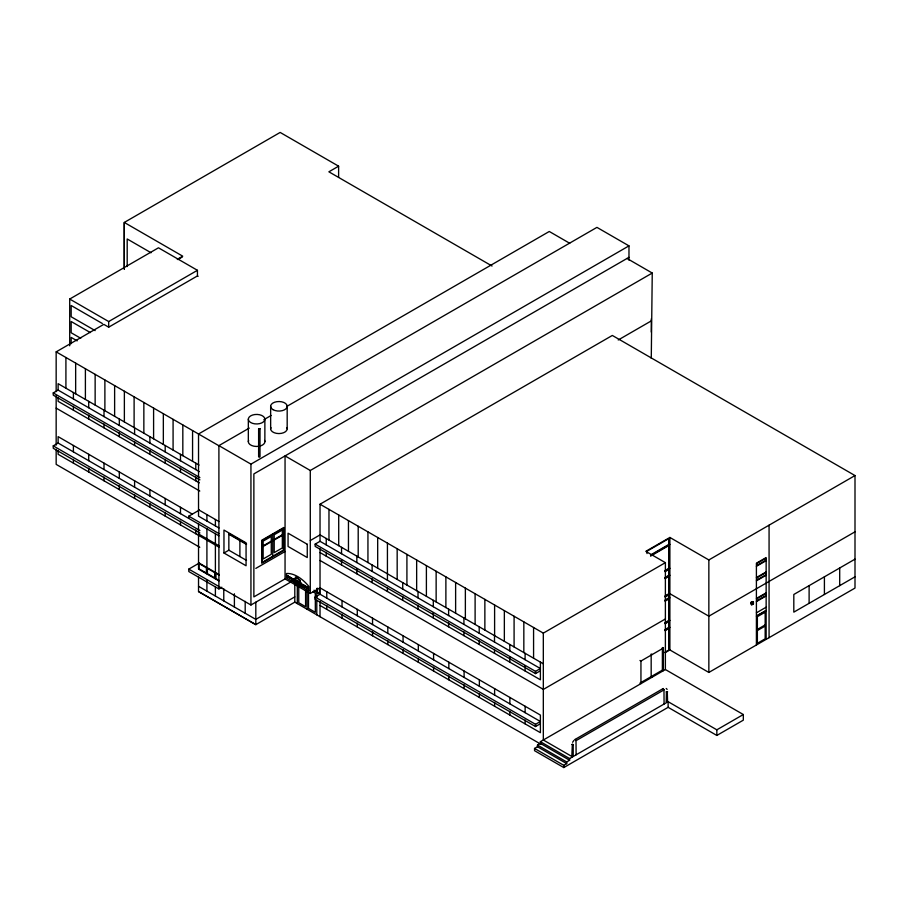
<?xml version="1.0" encoding="UTF-8"?>
<svg xmlns="http://www.w3.org/2000/svg" width="900" height="900" viewBox="0 0 900 900"><rect width="100%" height="100%" fill="white"/><g stroke="black" fill="none" stroke-linecap="round" stroke-linejoin="round"><path stroke-width="1.35" d="M124.29 269.089L124.29 222.446L280.159 132.435L338.614 166.185L338.614 177.165M651.274 332.066L651.296 318.848M299.183 584.438C297.394 583.661 299.576 584.786 298.688 584.28M298.316 578.306L298.451 578.801A1.181 0.686 60 0 1 298.553 579.173M302.209 585.315C303.12 583.504 301.466 585.945 301.241 583.65M293.974 580.939L293.108 580.567L293.377 581.648L292.905 580.309M296.449 582.188L296.055 583.054L297.225 583.087M302.771 587.059L302.591 586.035L303.142 586.26M300.848 585.855L299.621 585.236L299.621 584.201L299.756 585.191L301.016 585.18L300.577 585.664M292.95 580.849L293.332 580.421M297.281 581.873L297.799 582.143M288.484 576.337L288.72 577.44L288.259 576.202M298.35 583.526C298.114 583.684 297.866 585.27 298.541 583.414L297.855 584.1M292.399 581.074L292.579 579.96M297.664 582.671L297.686 582.03M295.38 579.746C295.988 575.977 300.465 580.039 299.959 582.39M290.126 578.329L290.239 577.26L288.968 576.619L288.968 577.654C290.194 578.678 290.205 576.337 289.485 577.845M290.295 577.575L291.218 577.867L290.452 577.429M295.931 581.119C298.08 582.952 292.793 577.238 295.256 581.175M287.46 576.788C287.572 573.413 286.132 577.732 287.179 575.618L287.325 576.709C290.126 578.126 287.921 575.595 288.787 577.204M302.501 584.325L301.838 584.663L302.377 585.124M292.567 581.175L292.466 580.309M298.08 583.144L298.091 583.988L298.35 583.47M293.805 581.659C292.286 579.679 294.581 583.076 293.985 580.781M297.608 581.546C297.202 581.996 296.764 581.411 297.63 582.255M258.626 428.738L260.01 428.738L260.01 456.863L259.324 457.267L258.626 456.863L258.626 428.738L260.01 428.738M571.826 756.315L573.21 756.315L571.826 756.315L572.344 744.21L573.21 744.615L573.21 756.315M667.283 691.571L667.597 701.798L666.45 701.415M666.248 701.696L666.45 691.627M667.631 691.909L666.248 691.898M292.68 579.791L292.939 578.756L292.635 579.555C292.433 576.788 292.59 581.434 292.984 579.015M573.21 744.615L571.826 744.502M292.804 578.835L293.13 580.05L293.276 579.105M297.371 578.295L297.664 577.305L297.956 578.644M300.173 584.123C301.354 584.077 298.676 582.255 300.308 584.044M304.346 585.686L304.459 586.597L304.481 585.607M296.19 582.975L295.886 582.514M286.774 576.225L287.257 575.471M292.061 579.274L291.442 578.048L291.915 579.352M293.535 580.129L293.94 579.521L294.221 580.68L293.94 579.521M307.204 587.79L307.642 588.431C309.532 590.085 305.404 585.293 307.924 588.431M307.496 587.351L306.945 588.038M291.454 578.633L291.589 577.969M293.647 580.196L293.884 579.296L294.086 580.601M300.15 580.916L299.981 581.186A1.181 0.686 60 0 1 299.869 581.456L299.869 581.456M302.512 585.18L301.871 585.045M572.602 742.275L573.919 740.408M296.168 577.181L296.224 577.778M289.98 577.631L290.43 578.329M293.119 580.702L293.805 580.837M299.475 580.534L300.037 579.87L299.081 579.847M295.988 582.053L296.64 583.504L297.225 583.2M299.801 580.826L300.285 580.984M575.111 739.406L575.831 740.576L575.212 739.373L663.165 688.556L663.817 689.783L663.165 688.556M301.5 584.055L301.77 584.876L301.219 584.291M301.601 584.19L301.624 584.955M69.705 345.803L69.705 299.048L158.468 247.804L197.438 270.304L197.438 275.929L108.686 327.173L103.815 324.36L56.16 351.866L56.16 391.657M177.311 259.312L182.734 256.185L124.267 222.435L124.267 269.077M338.614 166.185L328.871 171.81L492.053 266.017M177.862 259.56L182.239 257.029M69.705 299.048L108.686 321.548L197.438 270.304M199.89 479.824L53.246 395.156L53.246 392.906L58.117 390.094L199.316 471.623M199.89 532.935L53.246 448.279L53.246 445.86L58.117 443.048L218.903 535.804M221.828 587.239L218.903 588.926L218.903 445.624L249.289 428.085M263.88 419.659L271.17 415.451M286.976 406.327L596.936 227.374L628.976 245.869L628.976 260.156M218.903 445.624L250.942 464.13L628.976 245.869M628.976 257.344L253.868 473.918L253.868 596.903L285.053 578.903L310.286 593.471L320.029 587.846L540.394 715.072L540.394 732.69L320.029 605.464M188.786 518.423L188.786 516.173L199.417 510.03M285.053 578.903L285.053 455.918L310.286 470.486L652.252 273.049L651.274 358.346M218.903 588.926L188.786 571.534L188.786 569.115L199.417 562.972M223.965 553.005L246.071 565.762L246.071 542.835L223.965 530.066L223.965 553.005L228.847 550.192L246.521 560.408M540.394 670.793L535.523 673.605L315.157 546.379L315.157 544.129L535.523 671.355L540.394 668.543L320.029 541.316L320.029 504.214L612.326 335.452L855 475.56L855 588.071L708.851 672.446L669.881 649.946L665.066 652.725M618.232 339.986L651.274 320.906M255.814 568.395L285.053 551.52M310.286 540.529L320.029 534.892L543.319 663.817M315.157 544.129L320.029 541.316M287.719 575.899L287.595 576.855L287.865 575.82M288.72 576.574L288.765 577.215L287.471 576.619M288.968 576.619L289.901 578.025M289.238 576.72L289.755 578.104M290.632 578.61L290.767 577.609L290.756 578.678M292.556 579.724L292.466 578.475L292.826 579.712M294.007 579.375L294.086 580.05M188.786 569.115L250.942 605.002L291.251 581.738M294.986 581.76L294.986 582.548L294.199 582.097L294.199 581.074L294.84 581.276M294.559 580.883L294.705 579.881L294.694 580.95M295.402 580.275L295.931 581.67L295.144 580.028M295.627 580.466L296.595 581.895M295.02 582.401L294.784 581.681M294.874 581.456C296.201 582.525 295.673 583.121 294.998 581.524L294.199 581.074M295.661 581.4L296.066 580.725M297.36 581.456L297.405 582.379M296.179 582.289L297.281 582.795L296.46 582.39M298.226 581.962L299.149 583.369L298.226 582.998L298.226 581.962L299.16 582.345L299.576 583.774L299.025 582.424M298.226 582.998L298.868 582.176L299.036 583.301M299.61 583.403L299.723 582.66L299.576 583.774M299.846 582.896L300.116 583.898L300.881 583.335L300.971 584.584M298.935 584.46L299.081 583.717L299.272 585.023M299.407 583.909L299.396 585.101M300.881 583.335L300.611 584.381M300.285 585.607L300.285 584.584L300.938 584.831M299.621 585.236L300.15 585.428M300.409 584.764L301.027 585.394M300.15 585.54L300.791 585.63M301.207 586.148C301.185 584.1 301.826 587.16 301.669 585.619M301.702 585.236C302.861 588.442 301.984 583.762 301.669 586.418M302.715 584.561L303.536 585.9L302.974 584.55M302.816 584.854L302.715 585.585M303.424 585.607C302.974 583.279 303.964 587.88 303.874 585.259L304.234 586.238M303.401 584.955L303.277 585.911M303.941 585.101L303.739 586.181M302.861 586.159L303.098 586.98L302.704 586.429M304.954 585.799L305.471 587.183L304.695 586.732L304.83 585.619L305.606 587.092L305.471 586.384M303.019 587.081L302.996 587.194M305.19 585.99L305.606 587.092M305.933 587.216C304.267 585.664 308.216 587.857 306.045 586.474M306.608 586.913L306.484 587.768M305.921 587.441L306.18 586.395M307.575 587.194L308.171 588.465M307.912 588.589L308.171 587.543L308.036 588.555M307.688 588.004L307.091 587.947M294.795 596.88L255.814 619.38L198.529 586.305M540.889 744.232L294.795 602.145L255.814 624.645L198.529 591.57L198.529 576.9M540.394 723.735L535.523 726.548L315.157 599.321L315.157 597.071L320.029 594.259L320.029 548.707M855 475.56L708.851 559.946L669.881 537.446L645.795 551.351L665.381 562.658L665.381 669.533L540.394 741.69L540.394 743.377L569.621 760.252L569.621 758.565L668.126 701.696L716.839 729.821L743.321 714.533L743.321 720.158L716.839 735.446L668.126 707.321L563.783 767.565L534.544 750.69L534.544 748.44L537.469 746.752L566.696 763.627L566.696 761.94L537.469 745.065L537.469 746.752M650.61 554.962L668.678 544.523L668.678 538.695L646.999 551.216L646.999 553.545M650.61 555.525L669.881 544.399M650.61 556.087L668.678 545.648L668.678 568.44L665.066 570.533M320.029 504.214L543.319 633.127L665.381 562.658M665.066 571.095L669.881 568.316M665.066 571.658L668.678 569.565L668.678 575.392L665.066 577.485M665.066 578.048L669.881 575.269M665.066 578.61L668.678 576.518L668.678 593.831L665.066 595.913M665.066 596.475L669.881 593.696L708.851 616.196L855 531.821M665.066 597.038L668.678 594.956L668.678 597.971L665.066 600.053M665.066 600.615L669.881 597.836M665.066 601.178L668.678 599.096L668.678 620.539L665.066 622.62M756.405 566.303L766.148 560.678M665.438 618.941L543.375 689.411L320.029 560.464M665.066 623.183L669.881 620.404M665.066 623.745L668.678 621.664L668.678 627.491L665.066 629.572M665.066 630.135L669.881 627.356M756.405 577.553L766.148 571.928M665.066 630.697L668.678 628.616L668.678 650.081L665.066 652.163M756.405 580.837L766.148 575.212M640.946 661.028L663.356 648.09L663.356 670.702L662.377 670.14L639.967 683.077L640.946 683.64L640.946 661.028L639.967 660.465M315.157 597.071L535.523 724.298L540.394 721.485L314.629 591.097M756.405 598.455L766.148 592.83M752.197 602.393L751.466 601.965L750.791 603.146M751.028 602.505L752.681 601.549L753.413 601.965L753.413 603.877L751.759 604.834L751.028 604.418L751.028 602.505L751.759 602.921L753.413 601.965M756.405 601.582L766.148 595.957M756.405 612.832L766.148 607.207M855 559.159L793.811 594.484L793.811 612.146L855 576.821M537.469 745.065L540.394 743.377M757.373 629.426L765.169 624.926M757.373 630.551L765.169 626.051M566.696 761.94L569.621 760.252M534.544 748.44L563.783 765.315L566.696 763.627M297.416 581.411L297.416 582.03M298.418 578.239L298.147 578.565M295.402 579.51L294.401 579.184L300.926 582.952L299.925 582.12M297.281 581.389L297.293 582.322M295.245 579.127L294.829 578.587M569.722 243.281L549.281 231.48L198.529 433.991L198.529 516.173L218.993 527.985M197.438 275.929L198.124 276.322M151.054 252.754L127.192 238.972L127.192 266.569M752.681 603.461L753.413 603.877M102.353 323.516L71.168 305.516L71.168 316.766L95.153 330.615M663.356 648.09L662.377 647.528L662.377 670.14M652.151 654.559L651.173 653.996L651.173 676.609L652.151 677.171M90.36 332.584L71.168 321.514L71.168 332.764L80.741 338.287M665.381 669.533L743.321 714.533M77.164 340.875L71.168 337.421L71.168 343.665M56.16 351.866L218.97 445.793M199.046 465.053L58.117 383.681L58.117 390.094M53.246 392.906L199.89 477.574M199.316 482.873L58.117 401.344L58.117 397.485M320.029 552.566L540.394 679.793L540.394 662.13M56.16 408.127L199.778 491.04M198.529 509.76L218.993 521.561M246.521 543.881L228.847 533.666L228.847 550.192M228.847 534.229L246.521 544.444M192.251 514.08L58.117 436.635L58.117 443.048M188.786 516.173L218.903 533.554M313.988 590.209L316.305 591.548M304.605 585.484L304.054 586.125L303.806 585.18M304.695 585.697L305.629 586.08M295.267 581.13L296.066 581.591M295.144 581.445L294.986 582.548M300.285 584.584L300.848 584.876M313.054 591.874L315.326 593.19L315.326 612.315L308.509 608.377L308.509 591.986M297.968 583.999L297.968 583.189M295.121 582.469L294.345 580.984M297.304 583.729L296.786 582.401M53.246 445.86L199.89 530.516M198.529 533.97L218.993 545.783M218.993 547.132L58.117 454.298L58.117 450.506M572.546 756.877L543.319 740.002L543.319 633.127M540.394 741.69L569.621 758.565M199.778 547.29L56.16 464.377L56.16 449.28M198.529 562.702L218.993 574.515M219.06 575.111L215.888 573.289L215.888 578.576L219.06 580.399M218.993 580.928L198.529 569.115L198.529 523.597M627.03 258.469L652.252 273.049M198.529 591.57L255.814 624.679L255.814 602.19M294.93 578.745L295.245 578.824A1.181 0.686 60 0 1 295.571 578.846M301.545 583.751L300.971 583.549L301.095 584.651M666.202 688.455L667.125 689.389M303.289 586.305L302.603 586.181L302.816 586.901M296.19 580.804L296.449 581.974M296.246 578.205L295.29 577.125L295.853 578.441M296.741 578.07L296.775 578.149A1.181 0.686 60 0 0 296.505 577.778L296.156 577.339M293.062 578.824L293.141 579.904M298.541 584.066L299.002 584.595L299.081 583.717M664.087 704.025L663.975 689.895L576.011 740.678L576.113 754.819M839.7 567.99L839.7 585.653M824.411 576.821L824.411 594.484M809.111 585.653L809.111 603.315M769.072 525.173L769.072 637.684M766.148 639.371L766.148 557.55L756.405 563.175L756.405 644.996M751.759 602.921L751.759 604.834M751.466 601.965L751.466 602.752M716.839 729.821L716.839 735.446M708.851 559.946L708.851 672.446M669.881 537.446L669.881 649.946M668.126 701.696L668.126 707.321M563.783 765.315L563.783 767.565M535.523 671.355L535.523 673.605M535.523 724.298L535.523 726.548M533.576 627.502L533.576 658.192M525.139 706.264L525.139 712.676M525.139 720.045L525.139 723.881M525.094 653.299L525.094 659.711M525.094 665.82L525.094 670.961M523.834 621.877L523.834 652.567M514.091 616.252L514.091 646.942M509.805 644.467L509.805 650.88M509.805 656.977L509.805 662.13M509.873 697.455L509.873 703.867M509.873 711.236L509.873 715.072M504.349 610.627L504.349 641.317M494.606 605.002L494.606 635.692M494.618 688.646L494.618 695.059M494.618 702.428L494.618 706.264M494.505 635.636L494.505 642.049M494.505 649.44L494.505 653.299M484.864 599.377L484.864 630.067M479.205 626.805L479.205 633.217M479.205 640.609L479.205 644.467M479.363 679.837L479.363 686.25M479.363 693.619L479.363 697.455M475.11 593.752L475.11 624.442M465.368 588.127L465.368 618.817M464.096 671.029L464.096 677.441M464.096 684.81L464.096 688.646M463.916 617.974L463.916 624.386M463.916 631.778L463.916 635.636M455.625 582.502L455.625 613.192M448.841 662.22L448.841 668.633M448.841 676.001L448.841 679.837M448.616 609.143L448.616 615.555M448.616 622.946L448.616 626.805M445.882 576.877L445.882 607.567M436.14 571.252L436.14 601.931M433.586 653.411L433.586 659.824M433.586 667.181L433.586 671.029M433.316 600.3L433.316 606.724M433.316 612.821L433.316 617.974M426.397 565.627L426.397 596.306M418.32 644.591L418.32 651.004M418.32 658.373L418.32 662.22M418.016 591.469L418.016 597.881M418.016 605.284L418.016 609.143M416.655 560.002L416.655 590.681M406.912 554.377L406.912 585.056M403.065 635.783L403.065 642.195M403.065 649.564L403.065 653.411M402.728 582.637L402.728 589.05M402.728 596.452L402.728 600.311M397.17 548.752L397.17 579.431M387.81 626.974L387.81 633.386M387.81 640.755L387.81 644.591M387.428 543.127L387.428 580.219M387.428 587.621L387.428 591.469M377.685 537.502L377.685 568.181M372.544 618.165L372.544 624.577M372.544 631.946L372.544 635.783M372.127 564.975L372.127 571.387M372.127 578.79L372.127 582.637M367.942 531.877L367.942 562.556M358.2 526.252L358.2 556.931M357.289 609.356L357.289 615.769M357.289 623.137L357.289 626.974M356.839 556.144L356.839 562.556M356.839 568.665L356.839 573.806M348.457 520.627L348.457 551.306M342.034 600.548L342.034 606.96M342.034 614.329L342.034 618.165M341.539 547.312L341.539 553.725M341.539 559.834L341.539 564.975M338.715 515.002L338.715 545.681M328.973 509.377L328.973 540.056M326.767 591.739L326.767 598.151M326.767 605.52L326.767 609.356M326.239 538.481L326.239 544.894M326.239 552.296L326.239 556.144M320.029 601.627L320.029 616.714M319.545 588.127L319.545 593.415L317.284 592.11L317.284 588.139M316.789 588.521L316.789 597.645M316.789 600.289L316.789 614.846M310.286 470.486L310.286 593.471M307.046 590.692L307.046 609.221M305.584 590.299L305.584 606.69L298.766 602.752L298.766 586.361M302.276 585.574L302.243 586.744M301.354 585.034L301.331 586.215M300.757 583.268L300.746 584.449M300.555 584.685L300.555 585.495M300.42 584.494L300.409 585.574M299.036 582.266L299.002 583.447M297.844 583.009L297.697 584.123M297.304 585.349L297.304 603.596M294.795 583.661L294.795 602.179M287.179 406.305L287.179 428.805M282.33 534.78L282.33 530.055L274.207 534.746L274.207 539.471M282.33 535.342L282.33 547.931L274.207 552.623L274.207 540.034M272.745 534.465L272.745 540.315M272.745 540.877L272.745 556.279M271.282 541.159L271.282 536.434L263.149 541.125L263.149 545.85M271.282 541.721L271.282 554.31L263.149 559.001L263.149 546.413M270.653 406.305L270.653 428.805M264.87 419.186A8.269 4.77 0 0 1 252.472 423.326A8.269 4.77 0 0 1 252.472 415.058A8.269 4.77 0 0 1 264.87 419.186L264.87 441.686M250.942 464.13L250.942 605.002M248.333 419.186L248.333 441.686M245.194 601.346L245.194 613.249M239.895 540.608L239.895 556.571M234.394 593.786L234.394 607.016M223.774 588.791L223.774 600.885M215.393 519.491L215.393 525.904M215.393 533.34L215.393 578.857M215.393 586.643L215.393 596.048M206.91 514.597L206.91 521.01M206.91 528.435L206.91 573.952M206.91 580.399L206.91 591.143M195.784 463.162L195.784 469.575M195.784 476.978L195.784 480.825M195.784 529.988L195.784 533.779M192.566 430.627L192.566 461.306M182.824 425.002L182.824 455.681M180.484 454.331L180.484 460.744M180.484 468.146L180.484 471.994M180.484 507.285L180.484 513.697M180.484 521.156L180.484 524.947M173.081 419.377L173.081 450.056M165.195 445.5L165.195 451.912M165.195 459.315L165.195 463.162M165.195 498.454L165.195 504.866M165.195 512.325L165.195 516.116M163.339 413.752L163.339 444.431M153.596 408.127L153.596 438.806M149.895 436.669L149.895 443.081M149.895 450.484L149.895 454.331M149.895 489.623L149.895 496.035M149.895 503.494L149.895 507.285M143.854 402.502L143.854 433.181M134.595 427.838L134.595 434.25M134.595 441.652L134.595 445.5M134.595 480.791L134.595 487.204M134.595 494.662L134.595 498.454M134.111 396.877L134.111 427.556M124.369 391.252L124.369 421.931M119.306 419.006L119.306 425.419M119.306 432.821L119.306 436.669M119.306 471.96L119.306 478.373M119.306 485.831L119.306 489.623M114.626 385.627L114.626 416.306M108.686 321.548L108.686 327.173M104.884 380.002L104.884 410.681M104.006 410.175L104.006 416.588M104.006 423.979L104.006 427.838M104.006 463.129L104.006 469.541M104.006 477L104.006 480.791M95.141 374.377L95.141 405.056M88.706 401.344L88.706 407.756M88.706 415.147L88.706 419.006M88.706 454.298L88.706 460.71M88.706 468.169L88.706 471.96M85.399 368.741L85.399 399.431M75.656 363.116L75.656 393.806M73.406 392.512L73.406 398.925M73.406 406.316L73.406 410.175M73.406 445.466L73.406 451.879M73.406 459.338L73.406 463.129M65.914 357.491L65.914 388.181M56.16 395.775L56.16 445.162M264.589 440.449A8.269 4.77 0 0 1 260.741 445.826M258.739 446.299A8.269 4.77 0 0 1 248.614 440.449M286.898 427.567A8.269 4.77 0 0 1 278.91 433.575A8.269 4.77 0 0 1 270.934 427.567M283.793 527.524L261.686 540.281L261.686 563.22L283.793 550.462L283.793 527.524M283.309 528.368L262.181 540.562L262.181 546.413L283.309 534.217L283.309 528.368M283.309 534.78L262.181 546.975L262.181 562.376L283.309 550.181L283.309 534.78M765.664 558.394L756.889 563.456L756.889 565.459L765.664 560.396L765.664 558.394M765.664 572.771L756.889 577.834L756.889 579.994L765.664 574.931L765.664 572.771M765.664 593.674L756.889 598.736L756.889 600.739L765.664 595.676L765.664 593.674M766.148 610.492L756.405 616.117L766.148 610.504M765.169 612.18L757.373 616.68L757.373 643.309L765.169 638.809L765.169 612.18M307.26 544.275L288.067 533.194L288.067 546.469L307.26 557.55L307.26 544.275M308.824 590.94L286.504 578.059L286.504 573.502A32.175 18.574 60 0 1 308.824 586.384L308.824 590.94M206.415 567.821L199.013 563.546L199.013 568.834L206.415 573.109L206.415 567.821M214.909 572.726L207.394 568.384L207.394 573.671L214.909 578.014L214.909 572.726M273.071 409.68A8.269 4.77 0 0 0 286.898 407.543A8.269 4.77 0 0 0 276.773 401.692A8.269 4.77 0 0 0 273.071 409.68"/></g></svg>
